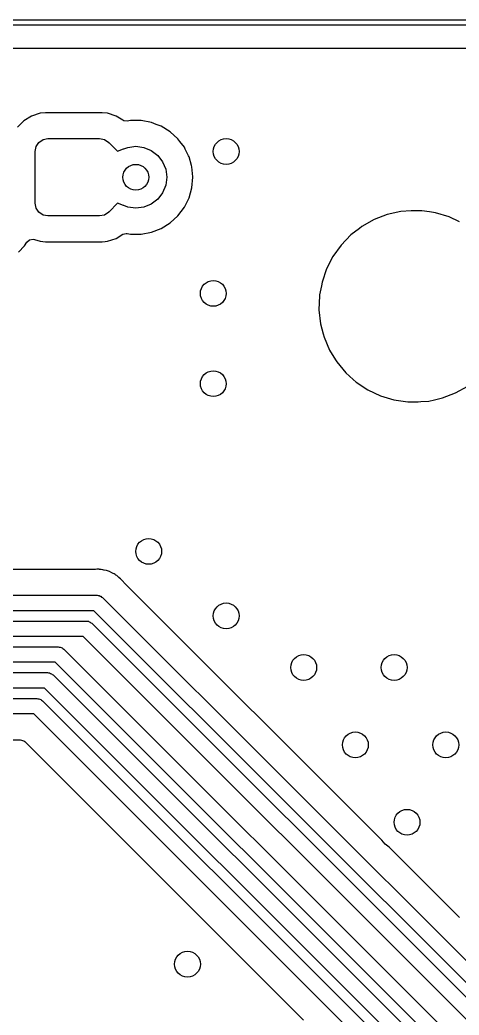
# Model space of a CAD drawing. Extents: x 90 to 175, y -109.5 to -35.9.
# Drawn here: x 154.76 to 163.26, y -55.24 to -35.95 of the extents above; entities that cross this region are included whole.
import ezdxf

# ---------------------------------------------------------------- set-up
doc = ezdxf.new("R2010")
doc.units = 0
doc.layers.add('BLACK', color=7, linetype='CONTINUOUS')

msp = doc.modelspace()

# ---------------------------------------------------------------- linework, layer by layer
at = {"layer": 'BLACK', "linetype": 'CONTINUOUS'}
for p, q in [((90, -35.95), (175, -35.95)), ((174.95, -36.05), (90.05, -36.05)), ((144.826214, -36.5005), (168.624281, -36.5005)), ((155.1472, -37.760001), (154.980668, -37.815185)), ((155.147203, -37.76), (155.1472, -37.760001)), ((155.24998, -37.749501), (155.147203, -37.76)), ((155.249998, -37.7495), (155.24998, -37.749501)), ((156.35001, -37.7495), (155.249998, -37.7495)), ((156.452795, -37.76), (156.35001, -37.7495)), ((156.452797, -37.760001), (156.452795, -37.76)), ((156.619334, -37.815186), (156.452797, -37.760001)), ((154.831342, -37.907289), (154.707289, -38.031342)), ((154.980663, -37.815187), (154.831342, -37.907289)), ((154.980668, -37.815185), (154.980663, -37.815187)), ((156.748275, -37.894717), (156.619334, -37.815186)), ((156.766636, -37.904033), (156.748275, -37.894717)), ((156.836151, -37.911065), (156.766636, -37.904033)), ((156.898022, -37.8995), (156.836151, -37.911065)), ((156.898024, -37.8995), (156.898022, -37.8995)), ((157.101976, -37.8995), (156.898024, -37.8995)), ((157.302456, -37.936976), (157.101976, -37.8995)), ((157.397546, -37.973814), (157.302456, -37.936976)), ((157.492635, -38.010651), (157.397546, -37.973814)), ((157.492642, -38.010655), (157.492635, -38.010651)), ((157.666039, -38.118017), (157.492642, -38.010655)), ((157.666041, -38.118019), (157.666039, -38.118017)), ((157.816762, -38.255418), (157.666041, -38.118019)), ((155.06903, -38.404329), (155.123223, -38.323223)), ((155.123223, -38.323223), (155.204329, -38.26903)), ((155.204329, -38.26903), (155.3, -38.25)), ((155.3, -38.25), (156.3, -38.25)), ((156.3, -38.25), (156.395671, -38.26903)), ((156.395671, -38.26903), (156.476777, -38.323223)), ((156.476777, -38.323223), (156.481287, -38.329973)), ((156.481287, -38.329973), (156.485021, -38.331523)), ((156.485021, -38.331523), (156.648743, -38.496357)), ((157.853707, -38.304341), (157.816762, -38.255418)), ((157.939673, -38.418179), (157.853707, -38.304341)), ((155.05, -38.5), (155.06903, -38.404329)), ((155.05, -39.5), (155.05, -38.5)), ((156.648743, -38.496357), (156.759585, -38.450173)), ((156.759585, -38.450173), (156.768539, -38.450155)), ((156.768539, -38.450155), (156.769844, -38.451454)), ((156.769844, -38.451454), (156.844709, -38.420445)), ((156.844709, -38.420445), (157, -38.4)), ((157, -38.4), (157.155291, -38.420445)), ((157.155291, -38.420445), (157.3, -38.480385)), ((157.3, -38.480385), (157.424264, -38.575736)), ((157.95674, -38.452455), (157.939673, -38.418179)), ((158.022884, -38.585291), (157.95674, -38.452455)), ((157.424264, -38.575736), (157.519615, -38.7)), ((157.519615, -38.7), (157.579555, -38.844709)), ((158.030582, -38.60075), (158.022884, -38.585291)), ((158.079287, -38.77193), (158.030582, -38.60075)), ((157.579555, -38.844709), (157.6, -39)), ((158.086397, -38.796917), (158.079287, -38.77193)), ((158.104608, -38.993454), (158.086397, -38.796917)), ((157.6, -39), (157.579555, -39.155291)), ((158.086397, -39.203083), (158.105215, -39)), ((158.105215, -39), (158.104608, -38.993454)), ((157.519615, -39.3), (157.424264, -39.424264)), ((157.579555, -39.155291), (157.519615, -39.3)), ((158.030582, -39.39925), (158.086397, -39.203083)), ((155.06903, -39.595671), (155.05, -39.5)), ((156.648743, -39.503641), (156.485043, -39.668454)), ((156.759584, -39.549825), (156.648743, -39.503641)), ((157.3, -39.519615), (157.155291, -39.579555)), ((157.424264, -39.424264), (157.3, -39.519615)), ((157.939673, -39.581821), (158.030582, -39.39925)), ((155.123223, -39.676777), (155.06903, -39.595671)), ((155.204329, -39.73097), (155.123223, -39.676777)), ((156.476777, -39.676777), (156.395671, -39.73097)), ((156.481289, -39.670023), (156.476777, -39.676777)), ((156.485043, -39.668454), (156.481289, -39.670023)), ((156.75959, -39.549827), (156.759584, -39.549825)), ((156.768545, -39.549841), (156.75959, -39.549827)), ((156.769844, -39.548545), (156.768545, -39.549841)), ((156.844709, -39.579555), (156.769844, -39.548545)), ((157, -39.6), (156.844709, -39.579555)), ((157.155291, -39.579555), (157, -39.6)), ((157.816764, -39.744579), (157.939673, -39.581821)), ((161.865446, -39.72322), (161.612439, -39.819987)), ((161.865453, -39.723217), (161.865446, -39.72322)), ((162.129831, -39.664325), (161.865453, -39.723217)), ((162.129844, -39.664323), (162.129831, -39.664325)), ((162.332364, -39.6495), (162.129844, -39.664323)), ((162.332369, -39.6495), (162.332364, -39.6495)), ((162.535439, -39.6495), (162.332369, -39.6495)), ((162.687791, -39.671921), (162.535439, -39.6495)), ((162.803428, -39.688939), (162.687791, -39.671921)), ((162.803442, -39.688942), (162.803428, -39.688939)), ((163.062814, -39.766976), (162.803442, -39.688942)), ((155.3, -39.75), (155.204329, -39.73097)), ((156.3, -39.75), (155.3, -39.75)), ((156.395671, -39.73097), (156.3, -39.75)), ((157.492637, -39.989348), (157.666041, -39.881981)), ((157.666041, -39.881981), (157.816764, -39.744579)), ((161.612439, -39.819987), (161.376226, -39.952557)), ((163.062819, -39.766978), (163.062814, -39.766976)), ((163.062824, -39.76698), (163.062819, -39.766978)), ((163.267623, -39.862986), (163.062824, -39.76698)), ((156.619334, -40.184814), (156.748274, -40.105283)), ((156.748274, -40.105283), (156.815665, -40.086844)), ((156.815665, -40.086844), (156.836147, -40.088933)), ((156.836147, -40.088933), (156.898024, -40.1005)), ((156.898024, -40.1005), (156.898026, -40.1005)), ((156.898026, -40.1005), (157.101974, -40.1005)), ((157.101974, -40.1005), (157.101976, -40.1005)), ((157.101976, -40.1005), (157.302456, -40.063024)), ((157.302456, -40.063024), (157.492637, -39.989348)), ((161.328579, -39.989348), (161.161822, -40.118112)), ((161.376223, -39.952559), (161.328579, -39.989348)), ((161.376224, -39.952558), (161.376223, -39.952559)), ((161.376226, -39.952557), (161.376224, -39.952558)), ((154.847968, -40.328044), (154.892369, -40.256058)), ((154.892369, -40.256058), (154.944315, -40.209336)), ((154.944315, -40.209336), (155.013277, -40.198113)), ((155.013277, -40.198113), (155.036905, -40.20345)), ((155.036905, -40.20345), (155.147203, -40.239999)), ((155.147203, -40.239999), (155.249991, -40.2505)), ((155.249991, -40.2505), (156.350008, -40.250499)), ((156.350008, -40.250499), (156.350016, -40.250498)), ((156.350016, -40.250498), (156.350019, -40.250498)), ((156.350019, -40.250498), (156.406302, -40.244748)), ((156.406302, -40.244748), (156.452797, -40.239999)), ((156.452797, -40.239999), (156.619334, -40.184814)), ((161.161822, -40.118112), (160.973822, -40.313109)), ((154.728044, -40.447968), (154.847968, -40.328044)), ((160.973816, -40.313116), (160.816202, -40.533419)), ((160.973822, -40.313109), (160.973816, -40.313116)), ((160.816199, -40.533424), (160.69235, -40.774309)), ((160.816202, -40.533419), (160.816199, -40.533424)), ((160.692343, -40.774327), (160.604884, -41.030685)), ((160.69235, -40.774309), (160.692343, -40.774327)), ((160.604881, -41.030699), (160.591988, -41.1005)), ((160.604884, -41.030685), (160.604881, -41.030699)), ((160.591988, -41.1005), (160.558906, -41.27961)), ((160.55568, -41.297075), (160.545787, -41.567763)), ((160.555681, -41.297068), (160.55568, -41.297075)), ((160.558906, -41.27961), (160.555681, -41.297068)), ((160.545787, -41.567763), (160.575413, -41.837013)), ((160.575413, -41.837013), (160.575415, -41.837024)), ((160.575415, -41.837024), (160.62735, -42.035677)), ((160.62735, -42.035677), (160.643928, -42.099088)), ((160.643928, -42.099088), (160.74987, -42.34839)), ((160.74987, -42.34839), (160.863823, -42.535108)), ((160.863823, -42.535108), (160.890979, -42.579605)), ((160.890979, -42.579605), (160.890986, -42.579615)), ((160.890986, -42.579615), (161.064253, -42.787819)), ((161.064253, -42.787819), (161.064259, -42.787824)), ((161.064259, -42.787824), (161.209178, -42.917671)), ((161.209178, -42.917671), (161.265998, -42.968582)), ((161.265998, -42.968582), (161.49191, -43.118044)), ((161.49191, -43.118044), (161.737176, -43.23302)), ((162.934553, -43.27678), (163.187558, -43.180014)), ((163.187558, -43.180014), (163.423777, -43.047441)), ((161.737176, -43.23302), (161.737183, -43.233022)), ((161.737183, -43.233022), (161.737185, -43.233023)), ((161.737185, -43.233023), (161.996557, -43.311057)), ((161.996557, -43.311057), (161.996564, -43.311058)), ((161.996564, -43.311058), (161.996569, -43.31106)), ((161.996569, -43.31106), (162.264561, -43.3505)), ((162.264561, -43.3505), (162.264566, -43.3505)), ((162.264566, -43.3505), (162.467636, -43.3505)), ((162.467636, -43.3505), (162.519133, -43.34673)), ((162.519133, -43.34673), (162.670156, -43.335677)), ((162.670156, -43.335677), (162.782758, -43.310593)), ((162.782758, -43.310593), (162.934546, -43.276782)), ((162.934546, -43.276782), (162.934548, -43.276781)), ((162.934548, -43.276781), (162.934553, -43.27678)), ((156.216392, -46.5995), (141.753798, -46.5995)), ((156.22223, -46.599225), (156.216392, -46.5995)), ((156.246786, -46.596903), (156.22223, -46.599225)), ((156.270595, -46.594653), (156.246786, -46.596903)), ((156.270596, -46.594653), (156.270595, -46.594653)), ((156.285011, -46.596936), (156.270596, -46.594653)), ((156.289181, -46.597597), (156.285011, -46.596936)), ((156.291555, -46.597973), (156.289181, -46.597597)), ((156.310955, -46.5995), (156.291555, -46.597973)), ((156.332177, -46.5995), (156.310955, -46.5995)), ((156.33218, -46.5995), (156.332177, -46.5995)), ((156.362772, -46.607355), (156.33218, -46.5995)), ((156.379236, -46.611582), (156.362772, -46.607355)), ((156.384951, -46.612766), (156.379236, -46.611582)), ((156.432921, -46.620363), (156.384951, -46.612766)), ((156.432927, -46.620365), (156.432921, -46.620363)), ((156.452396, -46.62879), (156.432927, -46.620365)), ((156.470801, -46.635092), (156.452396, -46.62879)), ((156.491365, -46.640372), (156.470801, -46.635092)), ((156.491368, -46.640373), (156.491365, -46.640372)), ((156.533956, -46.663786), (156.491368, -46.640373)), ((156.539178, -46.666343), (156.533956, -46.663786)), ((156.56018, -46.675432), (156.539178, -46.666343)), ((156.583763, -46.685637), (156.56018, -46.675432)), ((156.600531, -46.698644), (156.583763, -46.685637)), ((156.616792, -46.709325), (156.600531, -46.698644)), ((156.635388, -46.719548), (156.616792, -46.709325)), ((156.635396, -46.719554), (156.635388, -46.719548)), ((156.670798, -46.752799), (156.635396, -46.719554)), ((156.67524, -46.756594), (156.670798, -46.752799)), ((156.681035, -46.761089), (156.67524, -46.756594)), ((156.702756, -46.78281), (156.681035, -46.761089)), ((156.755201, -46.832059), (156.702756, -46.78281)), ((156.760174, -46.83807), (156.755201, -46.832059)), ((156.760361, -46.837914), (156.760174, -46.83807)), ((156.770434, -46.850488), (156.760361, -46.837914)), ((161.764811, -51.844865), (156.770434, -46.850488)), ((122.75, -47.1), (156.25, -47.1)), ((156.25, -47.1), (156.269075, -47.105111)), ((156.269075, -47.105111), (156.288823, -47.105111)), ((156.288823, -47.105111), (156.305925, -47.114984)), ((156.305925, -47.114984), (156.325, -47.120096)), ((156.325, -47.120096), (156.338964, -47.13406)), ((156.338964, -47.13406), (156.356066, -47.143934)), ((156.356066, -47.143934), (165.856066, -56.643934)), ((156.187868, -47.4), (122.812132, -47.4)), ((165.6, -56.812132), (156.187868, -47.4)), ((124.047918, -47.6), (156.042894, -47.6)), ((156.042894, -47.6), (156.061969, -47.605111)), ((156.061969, -47.605111), (156.081717, -47.605111)), ((156.081717, -47.605111), (156.098819, -47.614984)), ((156.098819, -47.614984), (156.117894, -47.620096)), ((156.117894, -47.620096), (156.131858, -47.63406)), ((156.131858, -47.63406), (156.14896, -47.643934)), ((156.14896, -47.643934), (164.106066, -55.60104)), ((155.980762, -47.9), (124.11005, -47.9)), ((163.606785, -55.526023), (155.980762, -47.9)), ((126.5, -48.1), (155.5, -48.1)), ((155.5, -48.1), (155.519075, -48.105111)), ((155.519075, -48.105111), (155.538823, -48.105111)), ((155.538823, -48.105111), (155.555925, -48.114984)), ((155.555925, -48.114984), (155.575, -48.120096)), ((155.575, -48.120096), (155.588964, -48.13406)), ((155.588964, -48.13406), (155.606066, -48.143934)), ((155.606066, -48.143934), (162.906066, -55.443934)), ((155.437868, -48.4), (126.562132, -48.4)), ((162.65, -55.612132), (155.437868, -48.4)), ((136.25, -48.6), (155.292894, -48.6)), ((155.292894, -48.6), (155.311969, -48.605111)), ((155.311969, -48.605111), (155.331717, -48.605111)), ((155.331717, -48.605111), (155.348819, -48.614984)), ((155.348819, -48.614984), (155.367894, -48.620096)), ((155.367894, -48.620096), (155.381858, -48.63406)), ((155.381858, -48.63406), (155.39896, -48.643934)), ((155.39896, -48.643934), (162.406066, -55.65104)), ((155.230762, -48.9), (136.312132, -48.9)), ((162.15, -55.819238), (155.230762, -48.9)), ((136.5, -49.1), (155.085788, -49.1)), ((155.085788, -49.1), (155.104863, -49.105111)), ((155.104863, -49.105111), (155.124611, -49.105111)), ((155.124611, -49.105111), (155.141713, -49.114984)), ((155.141713, -49.114984), (155.160788, -49.120096)), ((155.160788, -49.120096), (155.174752, -49.13406)), ((155.174752, -49.13406), (155.191854, -49.143934)), ((155.191854, -49.143934), (161.906066, -55.858146)), ((155.023656, -49.4), (136.562132, -49.4)), ((161.65, -56.026344), (155.023656, -49.4)), ((147.745457, -49.9005), (154.76498, -49.9005)), ((154.76498, -49.9005), (154.832019, -49.920185)), ((154.832019, -49.920185), (154.852661, -49.936819)), ((154.852661, -49.936819), (160.24813, -55.332288)), ((161.825736, -51.924264), (161.764811, -51.844865)), ((161.905134, -51.985188), (161.825736, -51.924264)), ((163.264811, -53.344865), (161.905134, -51.985188))]:
    msp.add_line(p, q, dxfattribs=at)
at = {"layer": 'BLACK'}
for centre in [(158.75, -38.5), (157, -39), (158.5, -41.25), (158.5, -43), (157.25, -46.25), (158.75, -47.5), (160.25, -48.5), (162, -48.5), (161.25, -50), (163, -50), (162.25, -51.5), (158, -54.25)]:
    msp.add_circle(centre, 0.25, dxfattribs=at)

doc.saveas('drawing.dxf')
